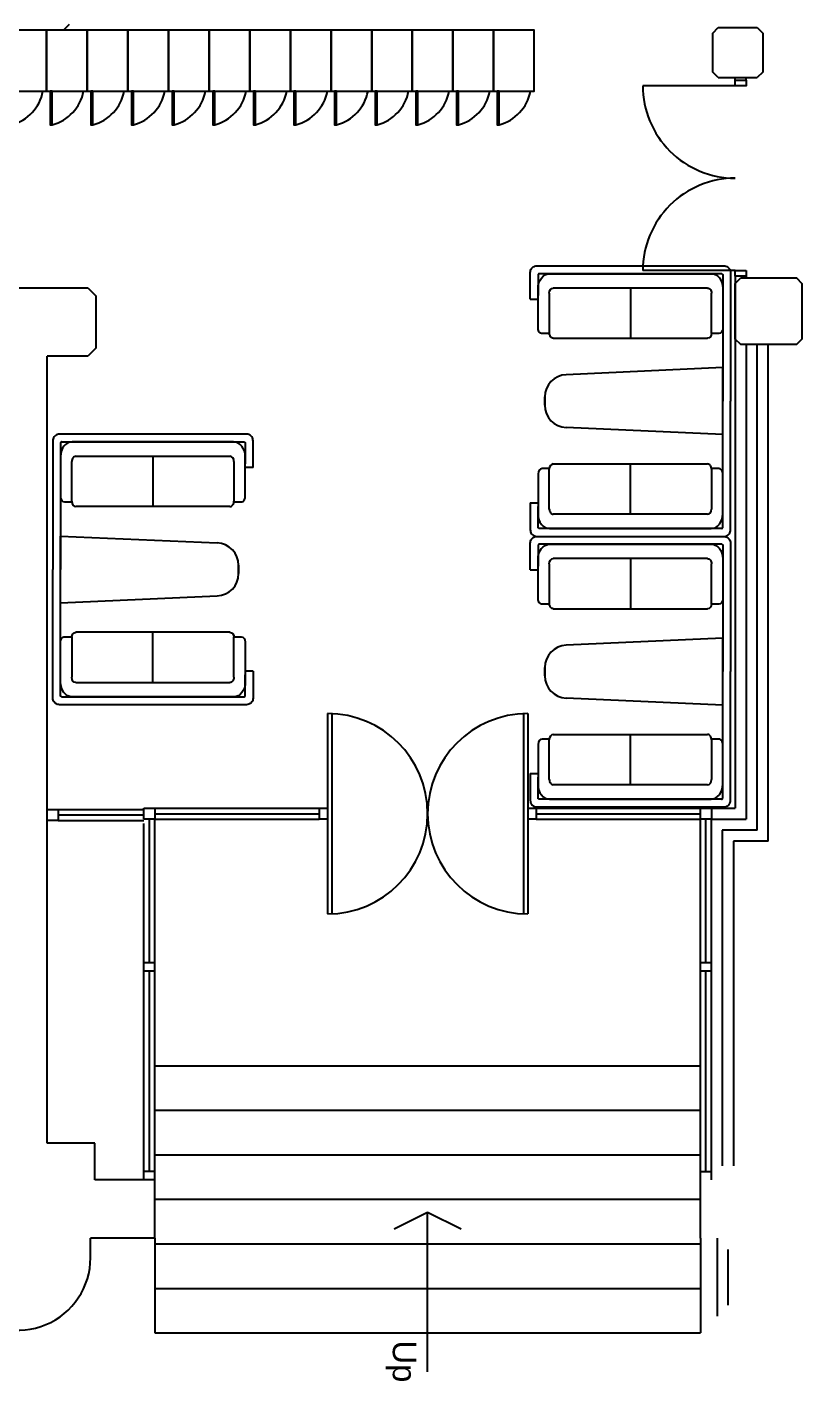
# Model space of a CAD drawing. Header units: metres. Extents: x -29.6 to 5.6, y -16 to 11.6.
# Drawn here: x -8.76 to -1.79, y -16.04 to -3.88 of the extents above; entities that cross this region are included whole.
import ezdxf

# ---------------------------------------------------------------- set-up
doc = ezdxf.new("R2010")
doc.units = ezdxf.units.M
for name, pattern in [('Style 0 5', [0]), ('Style A320G  Permanent Solid Partitions 10', [0]), ('Style Partition 3', [0])]:
    doc.linetypes.add(name, pattern=pattern)
for name, color, linetype, true_color in [('0 1', 18, 'Continuous', 0x000000), ('A-210 G - Existing Structure 4', 251, 'Continuous', 0x696969), ('A-320G - Permanent Solid Partitions 12', 7, 'Continuous', 0xffffff), ('A-325G - Internal Doors 6', 7, 'Continuous', 0xffffff), ('Furniture 3', 251, 'Continuous', 0x696969), ('I-000T - General Text 9', 18, 'Continuous', 0x000000)]:
    doc.layers.add(name, color=color, linetype=linetype, true_color=true_color)
doc.styles.add('Style 1', font='', dxfattribs={"height": 0.210575})
doc.styles.get('Style 1').set_extended_font_data('arial')

# ---------------------------------------------------------------- blocks, each defined once
blk = doc.blocks.new('LOCKER365w_13')
at = {"layer": '0 1', "linetype": 'Style 0 5'}
for points in [[(0, 0.55), (0, 0), (0.365, 0), (0.365, 0.55), (0, 0.55)], [(0.032, 0), (0.032, -0.3), (0.05, -0.3), (0.05, 0), (0.032, 0)]]:
    blk.add_lwpolyline(points, close=True, dxfattribs=at)
blk.add_lwpolyline([(0.05, -0.3, 0.289828), (0.332, 0)], format="xyb", dxfattribs=at)
blk = doc.blocks.new('Door1swing826826FD30_12')
at = {"layer": 'A-325G - Internal Doors 6', "linetype": 'Style A320G  Permanent Solid Partitions 10'}
for points in [[(-0.88, 0.05), (-0.83, 0.05), (-0.83, -0.05), (-0.88, -0.05), (-0.88, 0.05)], [(0.83, 0.05), (0.88, 0.05), (0.88, -0.05), (0.83, -0.05), (0.83, 0.05)]]:
    blk.add_lwpolyline(points, close=True, dxfattribs=at)
for points in [[(-0.83, -0.88, 0.414214), (0, -0.05)], [(0, -0.05, 0.414214), (0.83, -0.88)]]:
    blk.add_lwpolyline(points, format="xyb", dxfattribs=at)
for points in [[(-0.83, -0.05), (-0.83, -0.88)], [(0.83, -0.05), (0.83, -0.88)]]:
    blk.add_lwpolyline(points, dxfattribs=at)

msp = doc.modelspace()

# ---------------------------------------------------------------- linework, layer by layer
at = {"layer": 'A-210 G - Existing Structure 4', "linetype": 'Style Partition 3'}
msp.add_lwpolyline([(-2.343, -6.136), (-1.843, -6.136), (-1.793, -6.186), (-1.793, -6.686), (-1.843, -6.736), (-2.343, -6.736), (-2.393, -6.686), (-2.393, -6.186), (-2.343, -6.136)], close=True, dxfattribs=at)
for points in [[(-2.393, -6.186), (-2.393, -6.686)], [(-11.185, -6.225), (-8.21, -6.225)], [(-8.21, -6.225), (-8.135, -6.3)], [(-8.135, -6.765), (-8.135, -6.3)], [(-2.393, -6.686), (-2.393, -10.899)], [(-8.135, -6.765), (-8.21, -6.84)], [(-2.293, -6.736), (-2.293, -10.999)], [(-8.21, -6.84), (-8.575, -6.84)], [(-8.575, -8.765), (-8.575, -6.84)], [(-8.575, -13.907), (-8.575, -8.765)], [(-6.056, -10.049), (-6.056, -11.849)], [(-6.016, -10.05), (-6.016, -11.848)], [(-4.296, -10.05), (-4.296, -11.848)], [(-4.256, -10.049), (-4.256, -11.849)], [(-8.575, -11.01), (-8.575, -10.91)], [(-8.575, -10.91), (-8.475, -10.91)], [(-8.475, -10.91), (-8.475, -11.01)], [(-8.475, -10.91), (-7.706, -10.91)], [(-7.706, -10.999), (-7.706, -10.899)], [(-7.706, -10.899), (-7.606, -10.899)], [(-7.606, -10.899), (-7.606, -10.999)], [(-7.606, -10.899), (-6.131, -10.899)], [(-6.131, -10.899), (-6.056, -10.899)], [(-6.131, -10.899), (-6.131, -10.999)], [(-6.056, -10.899), (-6.056, -10.999)], [(-4.256, -10.899), (-4.256, -10.999)], [(-4.256, -10.899), (-4.181, -10.899)], [(-4.181, -10.899), (-2.706, -10.899)], [(-4.181, -10.899), (-4.181, -10.999)], [(-2.706, -10.999), (-2.706, -10.899)], [(-2.706, -10.899), (-2.606, -10.899)], [(-2.606, -10.899), (-2.393, -10.899)], [(-2.606, -10.899), (-2.606, -10.999)], [(-8.475, -11.01), (-8.575, -11.01)], [(-8.475, -10.96), (-7.706, -10.96)], [(-8.475, -11.01), (-7.706, -11.01)], [(-7.606, -10.999), (-7.706, -10.999)], [(-7.706, -12.797), (-7.706, -11.037)], [(-7.656, -12.289), (-7.656, -10.999)], [(-7.606, -10.949), (-6.131, -10.949)], [(-7.606, -10.999), (-6.131, -10.999)], [(-7.606, -12.289), (-7.606, -10.999)], [(-6.056, -10.999), (-6.131, -10.999)], [(-4.181, -10.999), (-4.256, -10.999)], [(-4.181, -10.949), (-2.706, -10.949)], [(-4.181, -10.999), (-2.706, -10.999)], [(-2.706, -12.289), (-2.706, -10.999)], [(-2.606, -10.999), (-2.706, -10.999)], [(-2.656, -12.289), (-2.656, -10.999)], [(-2.606, -10.999), (-2.293, -10.999)], [(-2.606, -12.289), (-2.606, -10.999)], [(-7.606, -12.289), (-7.706, -12.289)], [(-7.706, -12.364), (-7.706, -12.289)], [(-7.706, -14.162), (-7.706, -12.364)], [(-7.606, -12.364), (-7.706, -12.364)], [(-7.656, -14.162), (-7.656, -12.364)], [(-7.606, -12.364), (-7.606, -12.289)], [(-7.606, -14.162), (-7.606, -12.364)], [(-2.606, -12.289), (-2.706, -12.289)], [(-2.706, -12.364), (-2.706, -12.289)], [(-2.706, -14.162), (-2.706, -12.364)], [(-2.606, -12.364), (-2.706, -12.364)], [(-2.656, -14.162), (-2.656, -12.364)], [(-2.606, -12.364), (-2.606, -12.289)], [(-2.606, -14.162), (-2.606, -12.364)], [(-7.606, -13.212), (-2.706, -13.212)], [(-7.606, -13.612), (-2.706, -13.612)], [(-8.145, -13.907), (-8.575, -13.907)], [(-8.145, -14.237), (-8.145, -13.907)], [(-7.606, -14.012), (-2.706, -14.012)], [(-7.606, -14.162), (-7.706, -14.162)], [(-7.706, -14.237), (-7.706, -14.162)], [(-7.606, -14.237), (-7.606, -14.162)], [(-2.706, -14.162), (-2.606, -14.162)], [(-2.706, -14.237), (-2.706, -14.162)], [(-2.606, -14.237), (-2.606, -14.162)], [(-7.606, -14.237), (-8.145, -14.237)], [(-7.606, -14.762), (-7.606, -14.237)], [(-2.706, -14.762), (-2.706, -14.237)], [(-7.606, -14.412), (-2.706, -14.412)], [(-5.456, -14.677), (-5.156, -14.527)], [(-5.156, -14.527), (-4.856, -14.677)], [(-5.156, -15.962), (-5.156, -14.527)], [(-8.185, -14.937), (-8.185, -14.762)], [(-7.606, -14.762), (-8.185, -14.762)], [(-7.606, -14.762), (-7.606, -15.612)], [(-7.606, -14.812), (-2.706, -14.812)], [(-2.706, -14.762), (-2.706, -15.612)], [(-2.556, -14.762), (-2.556, -15.462)], [(-2.456, -15.362), (-2.456, -14.862)], [(-7.606, -15.212), (-2.706, -15.212)], [(-7.606, -15.612), (-2.706, -15.612)]]:
    msp.add_lwpolyline(points, dxfattribs=at)
for points in [[(-6.056, -11.849, 1), (-6.056, -10.049)], [(-4.256, -10.049, 1), (-4.256, -11.849)], [(-8.835, -14.287, 2.414214), (-8.185, -14.937)]]:
    msp.add_lwpolyline(points, format="xyb", dxfattribs=at)
at = {"layer": 'A-320G - Permanent Solid Partitions 12', "linetype": 'Style A320G  Permanent Solid Partitions 10'}
for points in [[(-2.097, -6.736), (-2.197, -6.736)], [(-2.197, -11.096), (-2.197, -6.736)], [(-2.097, -11.196), (-2.097, -6.736)], [(-2.197, -11.096), (-2.509, -11.096)], [(-2.509, -11.096), (-2.509, -14.111)], [(-2.097, -11.196), (-2.409, -11.196)], [(-2.409, -11.196), (-2.409, -14.111)]]:
    msp.add_lwpolyline(points, dxfattribs=at)
at = {"layer": 'A-325G - Internal Doors 6', "linetype": 'Style 0 5'}
for points in [[(-8.377, -3.861), (-8.427, -3.911)], [(-2.595, -3.938), (-2.545, -3.888)], [(-2.545, -3.888), (-2.195, -3.888)], [(-2.195, -3.888), (-2.145, -3.938)], [(-8.427, -3.911), (-8.927, -3.911)], [(-2.595, -4.288), (-2.595, -3.938)], [(-2.145, -3.938), (-2.145, -4.288)], [(-2.545, -4.338), (-2.595, -4.288)], [(-2.545, -4.338), (-2.195, -4.338)], [(-2.393, -4.361), (-2.393, -4.338)], [(-2.293, -4.361), (-2.293, -4.338)], [(-2.145, -4.288), (-2.195, -4.338)], [(-2.393, -6.121), (-2.393, -6.186)], [(-2.293, -6.121), (-2.293, -6.136)]]:
    msp.add_lwpolyline(points, dxfattribs=at)
at = {"layer": 'Furniture 3', "linetype": 'Style Partition 3'}
for points in [[(-4.234, -6.088), (-4.233, -6.079)], [(-4.233, -6.079), (-4.231, -6.07)], [(-4.231, -6.07), (-4.228, -6.061)], [(-4.228, -6.061), (-4.223, -6.053)], [(-4.223, -6.053), (-4.216, -6.046)], [(-4.216, -6.046), (-4.207, -6.038)], [(-4.207, -6.038), (-4.197, -6.033)], [(-4.197, -6.033), (-4.186, -6.029)], [(-4.186, -6.029), (-4.174, -6.028)], [(-4.174, -6.028), (-2.494, -6.028)], [(-2.494, -6.028), (-2.485, -6.029)], [(-2.485, -6.029), (-2.476, -6.031)], [(-2.476, -6.031), (-2.467, -6.035)], [(-2.467, -6.035), (-2.459, -6.04)], [(-2.459, -6.04), (-2.452, -6.046)], [(-2.452, -6.046), (-2.446, -6.053)], [(-2.446, -6.053), (-2.441, -6.061)], [(-2.441, -6.061), (-2.437, -6.07)], [(-2.437, -6.07), (-2.435, -6.079)], [(-2.435, -6.079), (-2.434, -6.088)], [(-4.234, -6.328), (-4.234, -6.088)], [(-4.163, -6.107), (-4.164, -6.109)], [(-4.164, -6.109), (-4.164, -6.296)], [(-4.162, -6.103), (-4.163, -6.105)], [(-4.163, -6.105), (-4.163, -6.107)], [(-4.161, -6.102), (-4.162, -6.103)], [(-4.159, -6.101), (-4.161, -6.102)], [(-4.158, -6.1), (-4.159, -6.101)], [(-4.157, -6.099), (-4.158, -6.1)], [(-4.155, -6.099), (-4.157, -6.099)], [(-4.154, -6.099), (-4.155, -6.099)], [(-2.514, -6.099), (-4.154, -6.099)], [(-4.06, -6.099), (-2.608, -6.099)], [(-2.514, -6.099), (-2.513, -6.099)], [(-2.513, -6.099), (-2.511, -6.099)], [(-2.511, -6.099), (-2.51, -6.1)], [(-2.51, -6.1), (-2.509, -6.101)], [(-2.509, -6.101), (-2.507, -6.102)], [(-2.507, -6.102), (-2.506, -6.103)], [(-2.506, -6.103), (-2.505, -6.105)], [(-2.505, -6.105), (-2.505, -6.107)], [(-2.505, -6.107), (-2.505, -6.109)], [(-2.505, -6.109), (-2.505, -7.243)], [(-2.434, -6.089), (-2.434, -7.243)], [(-4.164, -6.591), (-4.164, -6.231)], [(-4.164, -6.328), (-4.164, -6.296)], [(-4.063, -6.274), (-4.063, -6.637)], [(-2.641, -6.228), (-4.027, -6.228)], [(-3.334, -6.228), (-3.334, -6.678)], [(-2.605, -6.637), (-2.605, -6.274)], [(-2.505, -6.231), (-2.505, -6.591)], [(-4.234, -6.328), (-4.164, -6.328)], [(-4.234, -6.328), (-4.164, -6.328)], [(-4.063, -6.637), (-4.127, -6.637)], [(-4.027, -6.678), (-2.641, -6.678)], [(-2.541, -6.637), (-2.605, -6.637)], [(-2.505, -6.943), (-3.913, -7.006)], [(-2.505, -7.543), (-2.505, -6.943)], [(-4.104, -7.206), (-4.104, -7.281)], [(-4.104, -7.281), (-4.104, -7.206)], [(-2.505, -8.378), (-2.505, -7.243)], [(-2.434, -8.398), (-2.434, -7.243)], [(-2.505, -7.543), (-3.913, -7.481)], [(-8.524, -7.59), (-8.525, -7.6)], [(-8.525, -7.6), (-8.525, -8.755)], [(-8.522, -7.581), (-8.524, -7.59)], [(-8.518, -7.572), (-8.522, -7.581)], [(-8.513, -7.564), (-8.518, -7.572)], [(-8.507, -7.557), (-8.513, -7.564)], [(-8.5, -7.551), (-8.507, -7.557)], [(-8.492, -7.546), (-8.5, -7.551)], [(-8.483, -7.543), (-8.492, -7.546)], [(-8.474, -7.54), (-8.483, -7.543)], [(-8.465, -7.54), (-8.474, -7.54)], [(-6.785, -7.54), (-8.465, -7.54)], [(-8.453, -7.615), (-8.454, -7.616)], [(-8.454, -7.616), (-8.454, -7.618)], [(-8.454, -7.618), (-8.454, -7.62)], [(-8.454, -7.62), (-8.454, -8.755)], [(-8.451, -7.613), (-8.453, -7.615)], [(-8.45, -7.612), (-8.451, -7.613)], [(-8.449, -7.611), (-8.45, -7.612)], [(-8.448, -7.611), (-8.449, -7.611)], [(-8.446, -7.61), (-8.448, -7.611)], [(-8.444, -7.61), (-8.446, -7.61)], [(-8.444, -7.61), (-6.805, -7.61)], [(-6.899, -7.61), (-8.351, -7.61)], [(-6.805, -7.61), (-6.804, -7.61)], [(-6.804, -7.61), (-6.802, -7.611)], [(-6.802, -7.611), (-6.801, -7.611)], [(-6.801, -7.611), (-6.799, -7.612)], [(-6.799, -7.612), (-6.798, -7.613)], [(-6.798, -7.613), (-6.797, -7.615)], [(-6.797, -7.615), (-6.796, -7.616)], [(-6.796, -7.616), (-6.795, -7.618)], [(-6.795, -7.618), (-6.795, -7.62)], [(-6.795, -7.62), (-6.795, -7.808)], [(-6.773, -7.541), (-6.785, -7.54)], [(-6.762, -7.544), (-6.773, -7.541)], [(-6.752, -7.55), (-6.762, -7.544)], [(-6.742, -7.557), (-6.752, -7.55)], [(-6.736, -7.564), (-6.742, -7.557)], [(-6.731, -7.572), (-6.736, -7.564)], [(-6.728, -7.581), (-6.731, -7.572)], [(-6.726, -7.59), (-6.728, -7.581)], [(-6.725, -7.6), (-6.726, -7.59)], [(-6.725, -7.84), (-6.725, -7.6)], [(-8.454, -7.743), (-8.454, -8.102)], [(-8.317, -7.739), (-6.932, -7.739)], [(-7.625, -7.739), (-7.625, -8.19)], [(-6.795, -8.102), (-6.795, -7.743)], [(-8.354, -8.148), (-8.354, -7.785)], [(-6.896, -7.785), (-6.896, -8.148)], [(-6.795, -7.84), (-6.795, -7.808)], [(-6.725, -7.84), (-6.795, -7.84)], [(-6.725, -7.84), (-6.795, -7.84)], [(-4.164, -7.896), (-4.164, -8.255)], [(-4.063, -7.85), (-4.127, -7.85)], [(-4.063, -8.213), (-4.063, -7.85)], [(-4.027, -7.808), (-2.641, -7.808)], [(-3.334, -8.259), (-3.334, -7.808)], [(-2.605, -7.85), (-2.605, -8.213)], [(-2.541, -7.85), (-2.605, -7.85)], [(-2.505, -8.255), (-2.505, -7.896)], [(-8.418, -8.148), (-8.354, -8.148)], [(-6.932, -8.19), (-8.317, -8.19)], [(-6.896, -8.148), (-6.832, -8.148)], [(-4.234, -8.158), (-4.164, -8.158)], [(-4.234, -8.158), (-4.234, -8.398)], [(-4.234, -8.158), (-4.164, -8.158)], [(-4.164, -8.158), (-4.164, -8.19)], [(-4.164, -8.378), (-4.164, -8.19)], [(-2.641, -8.259), (-4.027, -8.259)], [(-4.163, -8.38), (-4.164, -8.378)], [(-4.163, -8.382), (-4.163, -8.38)], [(-4.162, -8.383), (-4.163, -8.382)], [(-4.161, -8.385), (-4.162, -8.383)], [(-4.16, -8.386), (-4.161, -8.385)], [(-4.158, -8.387), (-4.16, -8.386)], [(-4.157, -8.387), (-4.158, -8.387)], [(-4.155, -8.388), (-4.157, -8.387)], [(-4.154, -8.388), (-4.155, -8.388)], [(-2.514, -8.388), (-4.154, -8.388)], [(-4.06, -8.388), (-2.608, -8.388)], [(-2.514, -8.388), (-2.513, -8.388)], [(-2.513, -8.388), (-2.511, -8.387)], [(-2.511, -8.387), (-2.51, -8.387)], [(-2.51, -8.387), (-2.509, -8.386)], [(-2.509, -8.386), (-2.507, -8.385)], [(-2.507, -8.385), (-2.506, -8.384)], [(-2.506, -8.384), (-2.505, -8.382)], [(-2.505, -8.38), (-2.505, -8.378)], [(-2.505, -8.382), (-2.505, -8.38)], [(-8.454, -8.455), (-7.046, -8.517)], [(-8.454, -9.055), (-8.454, -8.455)], [(-4.234, -8.398), (-4.233, -8.408)], [(-4.234, -8.518), (-4.233, -8.509)], [(-4.233, -8.408), (-4.231, -8.417)], [(-4.233, -8.509), (-4.231, -8.5)], [(-4.231, -8.417), (-4.228, -8.426)], [(-4.231, -8.5), (-4.228, -8.491)], [(-4.228, -8.426), (-4.223, -8.434)], [(-4.228, -8.491), (-4.223, -8.483)], [(-4.223, -8.434), (-4.216, -8.441)], [(-4.223, -8.483), (-4.216, -8.476)], [(-4.216, -8.441), (-4.207, -8.448)], [(-4.216, -8.476), (-4.207, -8.468)], [(-4.207, -8.448), (-4.197, -8.454)], [(-4.207, -8.468), (-4.197, -8.463)], [(-4.197, -8.454), (-4.186, -8.457)], [(-4.197, -8.463), (-4.186, -8.46)], [(-4.186, -8.457), (-4.174, -8.458)], [(-4.186, -8.46), (-4.174, -8.458)], [(-4.174, -8.458), (-2.494, -8.458)], [(-4.174, -8.458), (-2.494, -8.458)], [(-2.494, -8.458), (-2.485, -8.458)], [(-2.494, -8.458), (-2.485, -8.459)], [(-2.485, -8.458), (-2.476, -8.455)], [(-2.485, -8.459), (-2.476, -8.461)], [(-2.476, -8.455), (-2.467, -8.452)], [(-2.476, -8.461), (-2.467, -8.465)], [(-2.467, -8.452), (-2.459, -8.447)], [(-2.467, -8.465), (-2.459, -8.47)], [(-2.459, -8.447), (-2.452, -8.441)], [(-2.459, -8.47), (-2.452, -8.476)], [(-2.452, -8.441), (-2.446, -8.434)], [(-2.452, -8.476), (-2.446, -8.483)], [(-2.446, -8.434), (-2.441, -8.426)], [(-2.446, -8.483), (-2.441, -8.491)], [(-2.441, -8.426), (-2.437, -8.417)], [(-2.441, -8.491), (-2.437, -8.5)], [(-2.437, -8.417), (-2.435, -8.408)], [(-2.437, -8.5), (-2.435, -8.509)], [(-2.435, -8.408), (-2.434, -8.398)], [(-2.435, -8.509), (-2.434, -8.518)], [(-4.234, -8.758), (-4.234, -8.518)], [(-4.163, -8.537), (-4.164, -8.539)], [(-4.164, -8.539), (-4.164, -8.726)], [(-4.162, -8.533), (-4.163, -8.535)], [(-4.163, -8.535), (-4.163, -8.537)], [(-4.161, -8.532), (-4.162, -8.533)], [(-4.16, -8.531), (-4.161, -8.532)], [(-4.158, -8.53), (-4.16, -8.531)], [(-4.157, -8.529), (-4.158, -8.53)], [(-4.155, -8.529), (-4.157, -8.529)], [(-4.154, -8.529), (-4.155, -8.529)], [(-2.514, -8.529), (-4.154, -8.529)], [(-4.06, -8.529), (-2.608, -8.529)], [(-2.514, -8.529), (-2.513, -8.529)], [(-2.513, -8.529), (-2.511, -8.529)], [(-2.511, -8.529), (-2.51, -8.53)], [(-2.51, -8.53), (-2.509, -8.531)], [(-2.509, -8.531), (-2.507, -8.532)], [(-2.507, -8.532), (-2.506, -8.533)], [(-2.506, -8.533), (-2.505, -8.535)], [(-2.505, -8.535), (-2.505, -8.537)], [(-2.505, -8.537), (-2.505, -8.539)], [(-2.505, -8.539), (-2.505, -9.673)], [(-2.434, -8.519), (-2.434, -9.673)], [(-6.854, -8.717), (-6.854, -8.793)], [(-6.854, -8.793), (-6.854, -8.717)], [(-4.164, -9.021), (-4.164, -8.661)], [(-4.164, -8.758), (-4.164, -8.726)], [(-4.063, -8.704), (-4.063, -9.067)], [(-2.641, -8.658), (-4.027, -8.658)], [(-3.334, -8.658), (-3.334, -9.108)], [(-2.605, -9.067), (-2.605, -8.704)], [(-2.505, -8.661), (-2.505, -9.021)], [(-8.525, -9.91), (-8.525, -8.755)], [(-8.454, -9.889), (-8.454, -8.755)], [(-4.234, -8.758), (-4.164, -8.758)], [(-4.234, -8.758), (-4.164, -8.758)], [(-8.454, -9.055), (-7.046, -8.992)], [(-4.063, -9.067), (-4.127, -9.067)], [(-4.027, -9.108), (-2.641, -9.108)], [(-2.541, -9.067), (-2.605, -9.067)], [(-8.418, -9.361), (-8.354, -9.361)], [(-8.354, -9.361), (-8.354, -9.724)], [(-6.932, -9.32), (-8.317, -9.32)], [(-7.625, -9.771), (-7.625, -9.32)], [(-6.896, -9.724), (-6.896, -9.361)], [(-6.896, -9.361), (-6.832, -9.361)], [(-8.454, -9.767), (-8.454, -9.407)], [(-6.795, -9.407), (-6.795, -9.767)], [(-2.505, -9.373), (-3.913, -9.436)], [(-2.505, -9.973), (-2.505, -9.373)], [(-6.725, -9.67), (-6.795, -9.67)], [(-6.795, -9.67), (-6.795, -9.702)], [(-6.725, -9.67), (-6.795, -9.67)], [(-6.795, -9.889), (-6.795, -9.702)], [(-6.725, -9.67), (-6.725, -9.91)], [(-4.104, -9.636), (-4.104, -9.711)], [(-4.104, -9.711), (-4.104, -9.636)], [(-2.505, -10.808), (-2.505, -9.673)], [(-2.434, -10.828), (-2.434, -9.673)], [(-8.317, -9.771), (-6.932, -9.771)], [(-8.524, -9.919), (-8.525, -9.91)], [(-8.522, -9.928), (-8.524, -9.919)], [(-8.518, -9.937), (-8.522, -9.928)], [(-8.513, -9.945), (-8.518, -9.937)], [(-8.507, -9.952), (-8.513, -9.945)], [(-8.5, -9.958), (-8.507, -9.952)], [(-8.492, -9.963), (-8.5, -9.958)], [(-8.483, -9.967), (-8.492, -9.963)], [(-8.474, -9.969), (-8.483, -9.967)], [(-8.465, -9.97), (-8.474, -9.969)], [(-6.785, -9.97), (-8.465, -9.97)], [(-8.454, -9.891), (-8.454, -9.889)], [(-8.454, -9.893), (-8.454, -9.891)], [(-8.453, -9.895), (-8.454, -9.893)], [(-8.451, -9.896), (-8.453, -9.895)], [(-8.45, -9.897), (-8.451, -9.896)], [(-8.449, -9.898), (-8.45, -9.897)], [(-8.447, -9.899), (-8.449, -9.898)], [(-8.446, -9.899), (-8.447, -9.899)], [(-8.444, -9.899), (-8.446, -9.899)], [(-8.444, -9.899), (-6.805, -9.899)], [(-6.899, -9.899), (-8.351, -9.899)], [(-6.805, -9.899), (-6.804, -9.899)], [(-6.804, -9.899), (-6.802, -9.899)], [(-6.802, -9.899), (-6.801, -9.898)], [(-6.801, -9.898), (-6.799, -9.897)], [(-6.799, -9.897), (-6.798, -9.896)], [(-6.798, -9.896), (-6.797, -9.895)], [(-6.797, -9.895), (-6.796, -9.893)], [(-6.796, -9.893), (-6.795, -9.891)], [(-6.795, -9.891), (-6.795, -9.889)], [(-6.773, -9.969), (-6.785, -9.97)], [(-6.762, -9.965), (-6.773, -9.969)], [(-6.751, -9.96), (-6.762, -9.965)], [(-6.742, -9.952), (-6.751, -9.96)], [(-6.736, -9.945), (-6.742, -9.952)], [(-6.731, -9.937), (-6.736, -9.945)], [(-6.728, -9.928), (-6.731, -9.937)], [(-6.726, -9.919), (-6.728, -9.928)], [(-6.725, -9.91), (-6.726, -9.919)], [(-2.505, -9.973), (-3.913, -9.911)], [(-4.164, -10.326), (-4.164, -10.685)], [(-4.063, -10.28), (-4.127, -10.28)], [(-4.063, -10.643), (-4.063, -10.28)], [(-4.027, -10.238), (-2.641, -10.238)], [(-3.334, -10.689), (-3.334, -10.238)], [(-2.605, -10.28), (-2.605, -10.643)], [(-2.541, -10.28), (-2.605, -10.28)], [(-2.505, -10.685), (-2.505, -10.326)], [(-4.234, -10.588), (-4.164, -10.588)], [(-4.234, -10.588), (-4.234, -10.828)], [(-4.234, -10.588), (-4.164, -10.588)], [(-4.164, -10.588), (-4.164, -10.62)], [(-4.164, -10.808), (-4.164, -10.62)], [(-2.641, -10.689), (-4.027, -10.689)], [(-4.163, -10.81), (-4.164, -10.808)], [(-4.163, -10.812), (-4.163, -10.81)], [(-4.162, -10.814), (-4.163, -10.812)], [(-4.161, -10.815), (-4.162, -10.814)], [(-4.16, -10.816), (-4.161, -10.815)], [(-4.158, -10.817), (-4.16, -10.816)], [(-4.157, -10.818), (-4.158, -10.817)], [(-4.155, -10.818), (-4.157, -10.818)], [(-4.154, -10.818), (-4.155, -10.818)], [(-2.515, -10.818), (-4.154, -10.818)], [(-4.06, -10.818), (-2.608, -10.818)], [(-2.515, -10.818), (-2.513, -10.818)], [(-2.513, -10.818), (-2.511, -10.818)], [(-2.511, -10.818), (-2.51, -10.817)], [(-2.51, -10.817), (-2.509, -10.816)], [(-2.509, -10.816), (-2.507, -10.815)], [(-2.507, -10.815), (-2.506, -10.814)], [(-2.506, -10.814), (-2.505, -10.812)], [(-2.505, -10.81), (-2.505, -10.808)], [(-2.505, -10.812), (-2.505, -10.81)], [(-4.234, -10.828), (-4.233, -10.838)], [(-4.233, -10.838), (-4.231, -10.847)], [(-4.231, -10.847), (-4.228, -10.856)], [(-4.228, -10.856), (-4.223, -10.864)], [(-4.223, -10.864), (-4.217, -10.871)], [(-4.217, -10.871), (-4.207, -10.878)], [(-4.207, -10.878), (-4.197, -10.884)], [(-4.197, -10.884), (-4.186, -10.887)], [(-4.186, -10.887), (-4.174, -10.888)], [(-4.174, -10.888), (-2.494, -10.888)], [(-2.494, -10.888), (-2.485, -10.888)], [(-2.485, -10.888), (-2.476, -10.886)], [(-2.476, -10.886), (-2.467, -10.882)], [(-2.467, -10.882), (-2.459, -10.877)], [(-2.459, -10.877), (-2.452, -10.871)], [(-2.452, -10.871), (-2.446, -10.864)], [(-2.446, -10.864), (-2.441, -10.856)], [(-2.441, -10.856), (-2.437, -10.847)], [(-2.437, -10.847), (-2.435, -10.838)], [(-2.435, -10.838), (-2.434, -10.828)]]:
    msp.add_lwpolyline(points, dxfattribs=at)
for points in [[(-3.913, -7.006, 0.401314), (-4.104, -7.206)], [(-4.104, -7.281, 0.401314), (-3.913, -7.481)], [(-6.854, -8.717, 0.401314), (-7.046, -8.517)], [(-7.046, -8.992, 0.401314), (-6.854, -8.793)], [(-3.913, -9.436, 0.401314), (-4.104, -9.636)], [(-4.104, -9.711, 0.401314), (-3.913, -9.911)]]:
    msp.add_lwpolyline(points, format="xyb", dxfattribs=at)
at = {"layer": 'Furniture 3'}
for points in [[(-4.164, -6.231), (-4.164, -6.196), (-4.153, -6.163), (-4.133, -6.138)], [(-4.133, -6.138), (-4.114, -6.112), (-4.088, -6.099), (-4.06, -6.099)], [(-2.608, -6.099), (-2.548, -6.099), (-2.505, -6.155), (-2.505, -6.231)], [(-4.063, -6.274), (-4.063, -6.247), (-4.048, -6.228), (-4.027, -6.228)], [(-2.641, -6.228), (-2.632, -6.228), (-2.623, -6.232), (-2.616, -6.241)], [(-2.616, -6.241), (-2.609, -6.25), (-2.605, -6.261), (-2.605, -6.274)], [(-4.153, -6.624), (-4.16, -6.615), (-4.164, -6.603), (-4.164, -6.591)], [(-4.127, -6.637), (-4.137, -6.637), (-4.146, -6.632), (-4.153, -6.624)], [(-4.052, -6.665), (-4.059, -6.656), (-4.063, -6.644), (-4.063, -6.632)], [(-4.027, -6.678), (-4.036, -6.678), (-4.045, -6.674), (-4.052, -6.665)], [(-2.605, -6.632), (-2.605, -6.659), (-2.62, -6.678), (-2.641, -6.678)], [(-2.505, -6.591), (-2.505, -6.618), (-2.52, -6.637), (-2.541, -6.637)], [(-8.351, -7.61), (-8.411, -7.61), (-8.454, -7.666), (-8.454, -7.743)], [(-6.826, -7.649), (-6.845, -7.624), (-6.871, -7.61), (-6.899, -7.61)], [(-6.795, -7.743), (-6.795, -7.707), (-6.806, -7.674), (-6.826, -7.649)], [(-8.343, -7.752), (-8.35, -7.761), (-8.354, -7.773), (-8.354, -7.785)], [(-8.317, -7.739), (-8.327, -7.739), (-8.336, -7.744), (-8.343, -7.752)], [(-6.896, -7.785), (-6.896, -7.758), (-6.911, -7.739), (-6.932, -7.739)], [(-4.127, -7.85), (-4.148, -7.85), (-4.164, -7.869), (-4.164, -7.896)], [(-4.027, -7.808), (-4.048, -7.808), (-4.063, -7.828), (-4.063, -7.855)], [(-2.616, -7.822), (-2.623, -7.813), (-2.632, -7.808), (-2.641, -7.808)], [(-2.605, -7.855), (-2.605, -7.842), (-2.609, -7.831), (-2.616, -7.822)], [(-2.515, -7.863), (-2.522, -7.854), (-2.531, -7.85), (-2.541, -7.85)], [(-2.505, -7.896), (-2.505, -7.884), (-2.508, -7.872), (-2.515, -7.863)], [(-8.454, -8.102), (-8.454, -8.129), (-8.439, -8.148), (-8.418, -8.148)], [(-8.354, -8.143), (-8.354, -8.17), (-8.338, -8.19), (-8.317, -8.19)], [(-6.907, -8.176), (-6.9, -8.167), (-6.896, -8.156), (-6.896, -8.143)], [(-6.832, -8.148), (-6.822, -8.148), (-6.813, -8.144), (-6.806, -8.135)], [(-6.806, -8.135), (-6.799, -8.126), (-6.795, -8.115), (-6.795, -8.102)], [(-6.932, -8.19), (-6.922, -8.19), (-6.913, -8.185), (-6.907, -8.176)], [(-4.164, -8.255), (-4.164, -8.332), (-4.12, -8.388), (-4.06, -8.388)], [(-4.063, -8.213), (-4.063, -8.225), (-4.059, -8.237), (-4.052, -8.246)], [(-4.052, -8.246), (-4.045, -8.254), (-4.036, -8.259), (-4.027, -8.259)], [(-2.641, -8.259), (-2.62, -8.259), (-2.605, -8.24), (-2.605, -8.213)], [(-2.535, -8.349), (-2.515, -8.324), (-2.505, -8.291), (-2.505, -8.255)], [(-2.608, -8.388), (-2.58, -8.388), (-2.555, -8.374), (-2.535, -8.349)], [(-4.164, -8.661), (-4.164, -8.626), (-4.153, -8.593), (-4.133, -8.568)], [(-4.133, -8.568), (-4.114, -8.543), (-4.088, -8.529), (-4.06, -8.529)], [(-2.608, -8.529), (-2.548, -8.529), (-2.505, -8.585), (-2.505, -8.661)], [(-4.063, -8.704), (-4.063, -8.677), (-4.048, -8.658), (-4.027, -8.658)], [(-2.641, -8.658), (-2.632, -8.658), (-2.623, -8.662), (-2.616, -8.671)], [(-2.616, -8.671), (-2.609, -8.68), (-2.605, -8.692), (-2.605, -8.704)], [(-4.153, -9.054), (-4.16, -9.045), (-4.164, -9.033), (-4.164, -9.021)], [(-4.127, -9.067), (-4.137, -9.067), (-4.146, -9.062), (-4.153, -9.054)], [(-4.052, -9.095), (-4.059, -9.086), (-4.063, -9.074), (-4.063, -9.062)], [(-4.027, -9.108), (-4.036, -9.108), (-4.045, -9.104), (-4.052, -9.095)], [(-2.605, -9.062), (-2.605, -9.089), (-2.62, -9.108), (-2.641, -9.108)], [(-2.505, -9.021), (-2.505, -9.048), (-2.52, -9.067), (-2.541, -9.067)], [(-8.444, -9.375), (-8.437, -9.366), (-8.428, -9.361), (-8.418, -9.361)], [(-8.354, -9.366), (-8.354, -9.354), (-8.35, -9.342), (-8.343, -9.333)], [(-8.343, -9.333), (-8.336, -9.325), (-8.327, -9.32), (-8.317, -9.32)], [(-6.932, -9.32), (-6.911, -9.32), (-6.896, -9.339), (-6.896, -9.366)], [(-6.832, -9.361), (-6.811, -9.361), (-6.795, -9.381), (-6.795, -9.407)], [(-8.454, -9.407), (-8.454, -9.395), (-8.451, -9.383), (-8.444, -9.375)], [(-8.317, -9.771), (-8.338, -9.771), (-8.354, -9.751), (-8.354, -9.724)], [(-6.896, -9.724), (-6.896, -9.737), (-6.9, -9.748), (-6.907, -9.757)], [(-8.424, -9.86), (-8.444, -9.835), (-8.454, -9.802), (-8.454, -9.767)], [(-6.907, -9.757), (-6.913, -9.766), (-6.922, -9.771), (-6.932, -9.771)], [(-6.795, -9.767), (-6.795, -9.843), (-6.839, -9.899), (-6.899, -9.899)], [(-8.351, -9.899), (-8.378, -9.899), (-8.404, -9.886), (-8.424, -9.86)], [(-4.127, -10.28), (-4.148, -10.28), (-4.164, -10.299), (-4.164, -10.326)], [(-4.027, -10.238), (-4.048, -10.238), (-4.063, -10.258), (-4.063, -10.285)], [(-2.616, -10.252), (-2.623, -10.243), (-2.632, -10.238), (-2.641, -10.238)], [(-2.605, -10.285), (-2.605, -10.272), (-2.609, -10.261), (-2.616, -10.252)], [(-2.515, -10.293), (-2.522, -10.284), (-2.531, -10.28), (-2.541, -10.28)], [(-2.505, -10.326), (-2.505, -10.314), (-2.508, -10.302), (-2.515, -10.293)], [(-4.164, -10.685), (-4.164, -10.762), (-4.12, -10.818), (-4.06, -10.818)], [(-4.063, -10.643), (-4.063, -10.655), (-4.059, -10.667), (-4.052, -10.676)], [(-4.052, -10.676), (-4.045, -10.684), (-4.036, -10.689), (-4.027, -10.689)], [(-2.641, -10.689), (-2.621, -10.689), (-2.605, -10.67), (-2.605, -10.643)], [(-2.535, -10.779), (-2.515, -10.754), (-2.505, -10.721), (-2.505, -10.685)], [(-2.608, -10.818), (-2.58, -10.818), (-2.555, -10.804), (-2.535, -10.779)]]:
    msp.add_open_spline(points, degree=3, dxfattribs=at)

# ---------------------------------------------------------------- block references
at = {"layer": 'A-325G - Internal Doors 6', "rotation": 270}
msp.add_blockref('Door1swing826826FD30_12', (-2.343, -5.241), dxfattribs=at)
at = {"layer": 'Furniture 3'}
for p in [(-8.944, -4.461), (-8.579, -4.461), (-8.214, -4.461), (-7.849, -4.461), (-7.484, -4.461), (-7.119, -4.461), (-6.754, -4.461), (-6.389, -4.461), (-6.024, -4.461), (-5.659, -4.461), (-5.294, -4.461), (-4.929, -4.461), (-4.564, -4.461)]:
    msp.add_blockref('LOCKER365w_13', p, dxfattribs=at)

# ---------------------------------------------------------------- texts
at = {"layer": 'I-000T - General Text 9', "insert": (-5.533, -16.056), "char_height": 0.2106, "width": 0.68375, "attachment_point": 9, "rotation": 270, "style": 'Style 1'}
msp.add_mtext('Up', dxfattribs=at)

doc.saveas('drawing.dxf')
